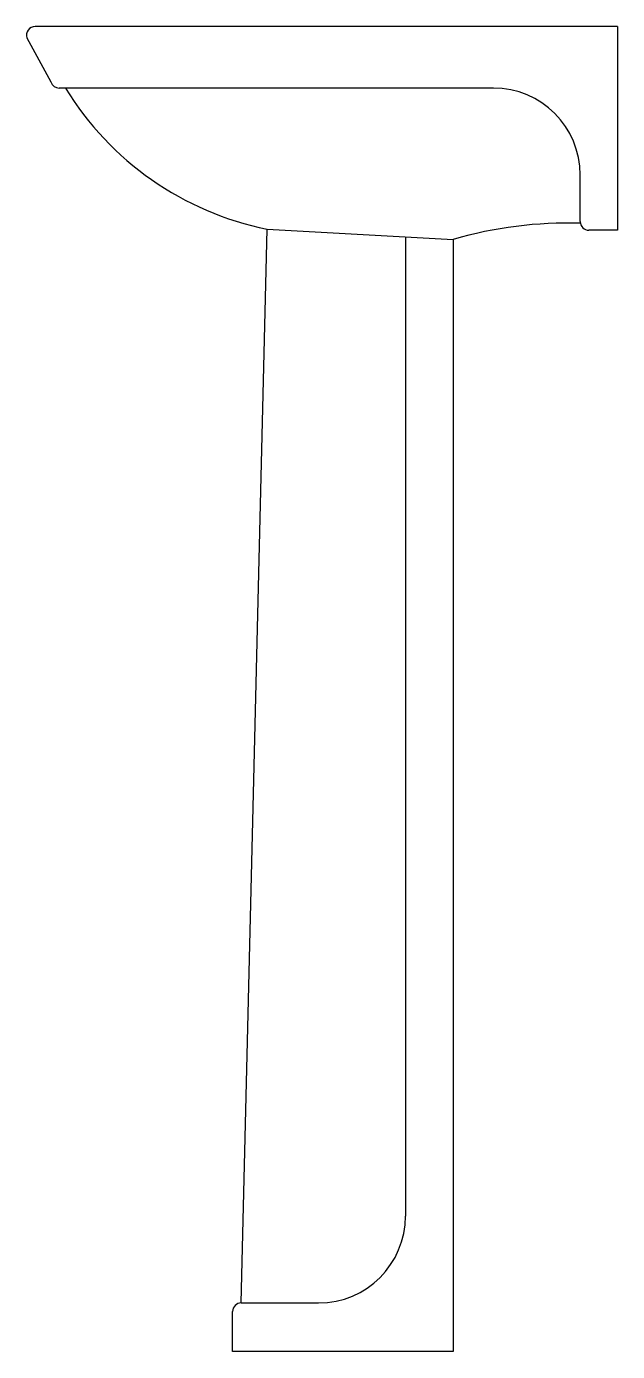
# Model space of a CAD drawing. Header units: millimetres. Extents: x 22 to 22.375, y -8.582 to -7.742.
import ezdxf

# ---------------------------------------------------------------- set-up
doc = ezdxf.new("R2010")
doc.units = ezdxf.units.MM
doc.header["$LTSCALE"] = 10

msp = doc.modelspace()

# ---------------------------------------------------------------- linework, layer by layer
for p, q in [((22.37517, -7.74152), (22.00568, -7.74152)), ((22.37517, -7.74152), (22.37517, -7.87071)), ((22.00041, -7.74862), (22.01571, -7.77665)), ((22.29641, -7.78057), (22.02098, -7.78057)), ((22.3515, -7.8652), (22.3515, -7.83566)), ((22.13646, -8.55074), (22.15278, -7.86992)), ((22.15278, -7.86992), (22.27095, -7.87651)), ((22.37517, -7.87071), (22.35701, -7.87071)), ((22.24064, -7.87482), (22.24064, -8.49566)), ((22.27095, -7.87651), (22.27095, -8.58152)), ((22.13646, -8.55074), (22.18555, -8.55074)), ((22.13095, -8.58152), (22.13095, -8.55625)), ((22.27095, -8.58152), (22.13095, -8.58152))]:
    msp.add_line(p, q)
for centre, radius, start, end in [((22.00568, -7.74703), 0.00551, 90, 196.71246), ((22.02098, -7.77506), 0.00551, 196.71246, 270), ((22.19095, -7.67921), 0.19449, 211.40897, 258.68199), ((22.29641, -7.83566), 0.05509, 0, 90), ((22.34361, -8.12644), 0.26028, 88.26392, 106.21001), ((22.35701, -7.8652), 0.00551, 180, 270), ((22.18555, -8.49566), 0.05509, 270, 0), ((22.13646, -8.55625), 0.00551, 90, 180)]:
    msp.add_arc(centre, radius, start, end)

doc.saveas('drawing.dxf')
